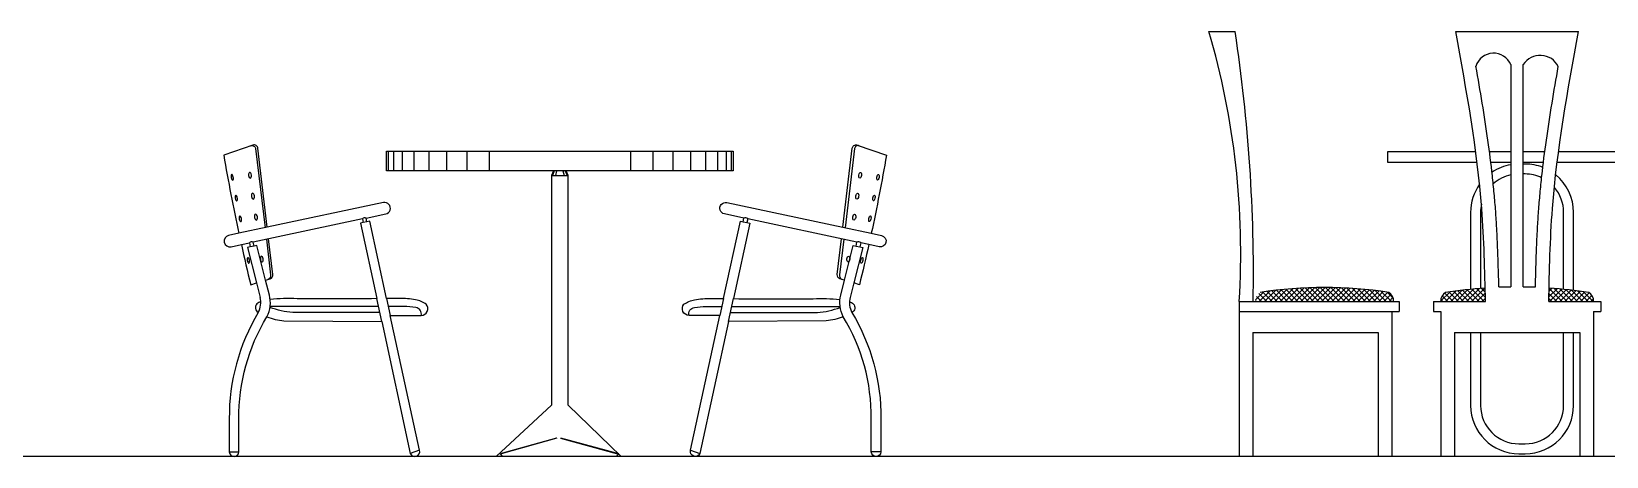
# Model space of a CAD drawing. Header units: inches. Extents: x 10 to 52.5, y 12.2 to 37.
# Drawn here: x 44.766 to 48.855, y 23.197 to 24.302 of the extents above; entities that cross this region are included whole.
import ezdxf

# ---------------------------------------------------------------- set-up
doc = ezdxf.new("R2010")
doc.units = ezdxf.units.IN
doc.header["$MEASUREMENT"] = 0
doc.layers.add('02', color=2, linetype='Continuous')
doc.layers.add('1', color=1, linetype='Continuous')

msp = doc.modelspace()

# ---------------------------------------------------------------- linework, layer by layer
at = {"layer": '02'}
for p, q in [((47.8234, 24.3013), (47.8914, 24.3013)), ((48.4641, 24.3013), (48.7828, 24.3013)), ((48.607, 24.2155), (48.607, 23.6382)), ((48.6392, 23.6382), (48.6392, 24.2155)), ((45.6878, 23.9398), (45.6878, 23.9906)), ((45.6878, 23.9906), (46.5878, 23.9906)), ((45.6924, 23.9906), (45.6924, 23.9398)), ((45.706, 23.9906), (45.706, 23.9398)), ((45.7284, 23.9906), (45.7284, 23.9398)), ((45.7593, 23.9906), (45.7593, 23.9398)), ((45.798, 23.9906), (45.798, 23.9398)), ((45.844, 23.9906), (45.844, 23.9398)), ((45.8965, 23.9906), (45.8965, 23.9398)), ((45.9545, 23.9906), (45.9545, 23.9398)), ((46.3211, 23.9906), (46.3211, 23.9398)), ((46.3791, 23.9906), (46.3791, 23.9398)), ((46.4316, 23.9906), (46.4316, 23.9398)), ((46.4776, 23.9906), (46.4776, 23.9398)), ((46.5163, 23.9906), (46.5163, 23.9398)), ((46.5472, 23.9906), (46.5472, 23.9398)), ((46.5696, 23.9906), (46.5696, 23.9398)), ((46.5832, 23.9906), (46.5832, 23.9398)), ((46.5878, 23.9906), (46.5878, 23.9398)), ((48.2878, 23.9895), (48.5159, 23.9895)), ((48.2878, 23.9611), (48.2878, 23.9895)), ((48.5516, 23.9895), (48.607, 23.9895)), ((48.6392, 23.9895), (48.6953, 23.9895)), ((48.731, 23.9895), (49.1669, 23.9895)), ((46.5878, 23.9398), (45.6878, 23.9398)), ((46.1214, 23.9398), (46.116, 23.9275)), ((46.116, 23.9275), (46.116, 23.3303)), ((46.116, 23.9275), (46.1597, 23.9275)), ((46.1237, 23.9398), (46.119, 23.9275)), ((46.1297, 23.9398), (46.1267, 23.9275)), ((46.146, 23.9398), (46.149, 23.9275)), ((46.152, 23.9398), (46.1567, 23.9275)), ((46.1597, 23.9275), (46.1544, 23.9398)), ((46.1597, 23.3303), (46.1597, 23.9275)), ((48.5196, 23.9611), (48.2878, 23.9611)), ((48.607, 23.9611), (48.5552, 23.9611)), ((48.6917, 23.9611), (48.6392, 23.9611)), ((48.6444, 23.957), (48.6392, 23.957)), ((48.6444, 23.9313), (48.6392, 23.9313)), ((49.1706, 23.9611), (48.7274, 23.9611)), ((45.6256, 23.8147), (45.3419, 23.7543)), ((45.6374, 23.8073), (45.6276, 23.8052)), ((46.614, 23.8073), (46.6238, 23.8052)), ((48.5027, 23.8315), (48.5027, 23.6315)), ((48.5285, 23.8315), (48.5285, 23.6338)), ((48.7442, 23.6315), (48.7442, 23.8315)), ((48.7699, 23.6287), (48.7699, 23.8315)), ((45.3442, 23.7439), (45.3344, 23.7418)), ((46.9073, 23.7439), (46.917, 23.7418)), ((48.084, 23.6355), (48.0484, 23.5999)), ((48.0979, 23.6359), (48.0619, 23.5999)), ((48.1116, 23.6362), (48.0754, 23.5999)), ((48.1218, 23.5999), (48.0861, 23.6356)), ((48.1251, 23.6362), (48.0888, 23.5999)), ((48.1353, 23.5999), (48.0992, 23.636)), ((48.1385, 23.6361), (48.1023, 23.5999)), ((48.1487, 23.5999), (48.1125, 23.6362)), ((48.1517, 23.6359), (48.1158, 23.5999)), ((48.1622, 23.5999), (48.1259, 23.6362)), ((48.1648, 23.6354), (48.1292, 23.5999)), ((48.1757, 23.5999), (48.1395, 23.6361)), ((48.1891, 23.5999), (48.1533, 23.6358)), ((48.2026, 23.5999), (48.1672, 23.6353)), ((48.5759, 23.6382), (48.607, 23.6382)), ((48.6392, 23.6382), (48.671, 23.6382)), ((47.9022, 23.5999), (47.9022, 23.1977)), ((47.9022, 23.5999), (48.3175, 23.5999)), ((47.9467, 23.5999), (47.9444, 23.6022)), ((47.9654, 23.6247), (47.9445, 23.6038)), ((47.9601, 23.5999), (47.9472, 23.6129)), ((47.9736, 23.5999), (47.953, 23.6206)), ((47.981, 23.6268), (47.9541, 23.5999)), ((47.9871, 23.5999), (47.9628, 23.6243)), ((47.9964, 23.6288), (47.9676, 23.5999)), ((48.0006, 23.5999), (47.9745, 23.626)), ((48.0116, 23.6304), (47.9811, 23.5999)), ((48.014, 23.5999), (47.9864, 23.6275)), ((48.0265, 23.6319), (47.9945, 23.5999)), ((48.0275, 23.5999), (47.9984, 23.629)), ((48.0412, 23.6331), (48.008, 23.5999)), ((48.041, 23.5999), (48.0106, 23.6303)), ((48.0556, 23.6341), (48.0215, 23.5999)), ((48.0544, 23.5999), (48.0228, 23.6315)), ((48.0699, 23.6349), (48.035, 23.5999)), ((48.0679, 23.5999), (48.0352, 23.6326)), ((48.0814, 23.5999), (48.0477, 23.6336)), ((48.0948, 23.5999), (48.0604, 23.6344)), ((48.1083, 23.5999), (48.0732, 23.6351)), ((48.1777, 23.6349), (48.1427, 23.5999)), ((48.1904, 23.6342), (48.1562, 23.5999)), ((48.203, 23.6333), (48.1697, 23.5999)), ((48.2161, 23.5999), (48.1813, 23.6347)), ((48.2155, 23.6323), (48.1831, 23.5999)), ((48.2296, 23.5999), (48.1957, 23.6338)), ((48.2279, 23.6312), (48.1966, 23.5999)), ((48.2401, 23.63), (48.2101, 23.5999)), ((48.243, 23.5999), (48.2102, 23.6328)), ((48.2522, 23.6286), (48.2235, 23.5999)), ((48.2565, 23.5999), (48.225, 23.6315)), ((48.2642, 23.6271), (48.237, 23.5999)), ((48.27, 23.5999), (48.2399, 23.63)), ((48.276, 23.6255), (48.2505, 23.5999)), ((48.2834, 23.5999), (48.2552, 23.6282)), ((48.2878, 23.6237), (48.264, 23.5999)), ((48.2969, 23.5999), (48.2706, 23.6262)), ((48.2961, 23.6186), (48.2774, 23.5999)), ((48.3016, 23.6087), (48.2864, 23.624)), ((48.3011, 23.6102), (48.2909, 23.5999)), ((48.3175, 23.5999), (48.3175, 23.5742)), ((48.4061, 23.5999), (48.5414, 23.5999)), ((48.4061, 23.5999), (48.4061, 23.5742)), ((48.4496, 23.6252), (48.4249, 23.6005)), ((48.4304, 23.5999), (48.4253, 23.6051)), ((48.4439, 23.5999), (48.4289, 23.6149)), ((48.4574, 23.5999), (48.4353, 23.622)), ((48.4652, 23.6273), (48.4379, 23.5999)), ((48.4708, 23.5999), (48.4461, 23.6247)), ((48.4806, 23.6292), (48.4513, 23.5999)), ((48.4843, 23.5999), (48.4579, 23.6263)), ((48.4957, 23.6308), (48.4648, 23.5999)), ((48.4978, 23.5999), (48.4698, 23.6279)), ((48.5106, 23.6323), (48.4783, 23.5999)), ((48.5112, 23.5999), (48.4819, 23.6293)), ((48.5254, 23.6335), (48.4918, 23.5999)), ((48.5247, 23.5999), (48.494, 23.6306)), ((48.5399, 23.6346), (48.5052, 23.5999)), ((48.5382, 23.5999), (48.5062, 23.6319)), ((48.5411, 23.6105), (48.5186, 23.633)), ((48.5409, 23.6221), (48.5187, 23.5999)), ((48.5408, 23.6242), (48.5311, 23.634)), ((48.5412, 23.6089), (48.5322, 23.5999)), ((48.7056, 23.5999), (48.8408, 23.5999)), ((48.7133, 23.5999), (48.7057, 23.6075)), ((48.727, 23.6331), (48.7058, 23.612)), ((48.7268, 23.5999), (48.706, 23.6207)), ((48.7145, 23.6341), (48.7061, 23.6257)), ((48.7402, 23.5999), (48.7063, 23.6338)), ((48.7393, 23.632), (48.7073, 23.5999)), ((48.7537, 23.5999), (48.72, 23.6337)), ((48.7516, 23.6308), (48.7207, 23.5999)), ((48.7637, 23.6295), (48.7342, 23.5999)), ((48.7672, 23.5999), (48.7347, 23.6324)), ((48.7758, 23.628), (48.7477, 23.5999)), ((48.7806, 23.5999), (48.7496, 23.631)), ((48.7877, 23.6265), (48.7612, 23.5999)), ((48.7941, 23.5999), (48.7647, 23.6293)), ((48.7995, 23.6248), (48.7746, 23.5999)), ((48.8076, 23.5999), (48.78, 23.6275)), ((48.8108, 23.6227), (48.7881, 23.5999)), ((48.8211, 23.5999), (48.7956, 23.6254)), ((48.8175, 23.6158), (48.8016, 23.5999)), ((48.8215, 23.6064), (48.815, 23.5999)), ((48.8408, 23.5999), (48.8408, 23.5742)), ((47.9022, 23.5742), (48.3175, 23.5742)), ((48.2982, 23.5742), (48.2982, 23.1977)), ((48.4061, 23.5742), (48.4255, 23.5742)), ((48.4255, 23.5742), (48.4255, 23.1977)), ((48.8215, 23.5742), (48.8215, 23.1977)), ((48.8215, 23.5742), (48.8408, 23.5742)), ((47.9376, 23.5195), (47.9376, 23.1977)), ((47.9376, 23.5195), (48.2628, 23.5195)), ((48.2628, 23.5195), (48.2628, 23.1977)), ((48.4609, 23.5195), (48.4609, 23.1977)), ((48.4609, 23.5195), (48.7861, 23.5195)), ((48.5027, 23.5195), (48.5027, 23.3298)), ((48.5285, 23.5195), (48.5285, 23.3298)), ((48.7442, 23.3298), (48.7442, 23.5195)), ((48.7699, 23.3298), (48.7699, 23.5195)), ((48.7861, 23.5195), (48.7861, 23.1977)), ((46.1297, 23.2447), (45.9829, 23.2043)), ((46.1303, 23.2447), (45.9859, 23.2043)), ((46.14, 23.2447), (46.2879, 23.2043)), ((46.2909, 23.2043), (46.1407, 23.2447)), ((48.6283, 23.23), (48.6444, 23.23)), ((45.2799, 23.209), (45.3049, 23.209)), ((45.7737, 23.2132), (45.7499, 23.2049)), ((45.9829, 23.2043), (45.9882, 23.1977)), ((46.2856, 23.1977), (46.2909, 23.2043)), ((46.4777, 23.2132), (46.5015, 23.2049)), ((46.9716, 23.209), (46.9466, 23.209)), ((48.6283, 23.2042), (48.6444, 23.2042))]:
    msp.add_line(p, q, dxfattribs=at)
for points in [[(45.6354, 23.8168), (45.6861, 23.8276, 1), (45.6799, 23.857), (45.3785, 23.7928), (45.3543, 23.9981, 0.467293), (45.3414, 24.0065), (45.2654, 23.9801, 0.010554), (45.3048, 23.7771), (45.2782, 23.7714, 1), (45.2844, 23.7421), (45.3112, 23.7478, 0.005467), (45.3356, 23.6435), (45.3503, 23.648), (45.3598, 23.6105, -0.049874)], [(45.3359, 24.0046, -0.475275), (45.3483, 23.9974), (45.3726, 23.7915)], [(46.6161, 23.8168), (46.5653, 23.8276, -1), (46.5716, 23.857), (46.8729, 23.7928), (46.8972, 23.9981, -0.467293), (46.91, 24.0065), (46.986, 23.9801, -0.010554), (46.9467, 23.7771), (46.9733, 23.7714, -1), (46.967, 23.7421), (46.9403, 23.7478, -0.005467), (46.9159, 23.6435), (46.9011, 23.648), (46.8916, 23.6105, 0.186012), (46.8964, 23.5713)], [(46.9156, 24.0046, 0.475275), (46.9031, 23.9974), (46.8788, 23.7915)], [(45.3614, 23.5997, 0.053834), (45.3516, 23.5937, 0.497608), (45.3551, 23.5713, 0.138413), (45.2799, 23.2947), (45.2799, 23.209, 0.960405), (45.3049, 23.209), (45.3049, 23.2949, -0.13927), (45.3776, 23.5604, 0.071472), (45.4218, 23.5498), (45.6756, 23.5481), (45.7499, 23.2049, 0.953243), (45.7737, 23.2132), (45.6978, 23.5638), (45.778, 23.5638, 0.630823), (45.7914, 23.5929, 0.105239), (45.7636, 23.6041, 0.049539), (45.721, 23.6077, 0.000488), (45.6883, 23.6075), (45.6447, 23.8089), (45.6374, 23.8073), (45.6354, 23.8168)], [(45.6256, 23.8147), (45.6276, 23.8052), (45.6203, 23.8036), (45.6628, 23.6073, -0.003687), (45.5501, 23.607), (45.4559, 23.607, 0.035761), (45.3861, 23.605, 0.037106)], [(46.89, 23.5997, -0.053834), (46.8998, 23.5937, -0.497608), (46.8964, 23.5713, -0.138413), (46.9716, 23.2947), (46.9716, 23.209, -0.960405), (46.9466, 23.209), (46.9466, 23.2949, 0.13927), (46.8739, 23.5604, -0.071472), (46.8296, 23.5498), (46.5758, 23.5481), (46.5015, 23.2049, -0.953243), (46.4777, 23.2132), (46.5536, 23.5638), (46.4735, 23.5638, -0.630823), (46.4601, 23.5929, -0.105239), (46.4878, 23.6041, -0.049539), (46.5304, 23.6077, -0.000488), (46.5631, 23.6075), (46.6067, 23.8089), (46.614, 23.8073), (46.6161, 23.8168)], [(46.9095, 23.7543), (46.6259, 23.8147), (46.6238, 23.8052), (46.6311, 23.8036), (46.5886, 23.6073, 0.003687), (46.7014, 23.607), (46.7956, 23.607, -0.035761), (46.8653, 23.605, -0.037106)], [(45.3841, 23.6167), (45.3743, 23.6554), (45.386, 23.6591, 0.361738), (45.393, 23.6698), (45.382, 23.7629)], [(45.3761, 23.7616), (45.3871, 23.6691, -0.378362), (45.3804, 23.6573)], [(46.8739, 23.5604, -0.183034), (46.8674, 23.6167), (46.8772, 23.6554), (46.8654, 23.6591, -0.361738), (46.8584, 23.6698), (46.8694, 23.7629)], [(46.8753, 23.7616), (46.8644, 23.6691, 0.378362), (46.871, 23.6573)], [(45.3776, 23.5604, 0.183034), (45.3841, 23.6167)], [(45.6706, 23.5714), (45.4448, 23.5714, -0.07286), (45.3855, 23.5844, -0.07286)], [(45.778, 23.5638, 0.474436), (45.7639, 23.5839, 0.048517), (45.7332, 23.5873), (45.6927, 23.5873)], [(46.4735, 23.5638, -0.474436), (46.4875, 23.5839, -0.048517), (46.5182, 23.5873), (46.5587, 23.5873)], [(46.5809, 23.5714), (46.8067, 23.5714, 0.07286), (46.8659, 23.5844, 0.07286)]]:
    msp.add_lwpolyline(points, format="xyb", dxfattribs=at)
for points in [[(45.3785, 23.7928), (45.3048, 23.7771)], [(46.8729, 23.7928), (46.9467, 23.7771)], [(45.3112, 23.7478), (45.3321, 23.7522), (45.3344, 23.7418), (45.3271, 23.7402), (45.3503, 23.648)], [(45.3743, 23.6554), (45.3515, 23.7455), (45.3442, 23.7439), (45.3419, 23.7543)], [(46.8772, 23.6554), (46.8999, 23.7455), (46.9073, 23.7439), (46.9095, 23.7543)], [(46.9403, 23.7478), (46.9193, 23.7522), (46.917, 23.7418), (46.9244, 23.7402), (46.9011, 23.648)], [(45.6756, 23.5481), (45.6628, 23.6073)], [(45.6883, 23.6075), (45.6978, 23.5638)], [(46.5631, 23.6075), (46.5536, 23.5638)], [(46.5758, 23.5481), (46.5886, 23.6073)], [(45.6671, 23.5873), (45.3859, 23.5873)], [(46.5843, 23.5873), (46.8655, 23.5873)], [(46.116, 23.3303), (45.9737, 23.1977)], [(46.1597, 23.3303), (46.296, 23.1977)]]:
    msp.add_lwpolyline(points, dxfattribs=at)
for centre, radius, start, end in [((45.8445, 23.7239), 2.0614, 356.5538, 16.2792), ((43.6929, 23.6687), 4.2459, 359.072, 8.5678), ((48.5625, 24.1972), 0.0481, 22.3881, 163.2435), ((48.6834, 24.1872), 0.0525, 26.4274, 147.3086), ((48.6283, 23.8315), 0.1256, 99.7453, 123.9004), ((48.6283, 23.8315), 0.0998, 102.2953, 132.0024), ((48.6444, 23.8315), 0.1256, 68.6153, 90), ((48.6444, 23.8315), 0.0998, 64.6365, 90), ((48.6444, 23.8315), 0.1256, 0, 50.9019), ((48.6283, 23.8315), 0.1256, 144.5252, 180), ((48.6444, 23.8315), 0.0998, 0, 40.6404), ((48.6283, 23.8315), 0.0998, 167.6268, 180), ((45.6318, 23.8097), 0.00794, 62.9998, 141.0368), ((46.6197, 23.8097), 0.00794, 38.9632, 117.0002), ((45.3383, 23.7473), 0.00794, 62.9998, 141.0368), ((46.9131, 23.7473), 0.00794, 38.9632, 117.0002), ((48.1235, 22.5498), 1.0864, 81.1548, 98.8452), ((45.3065, 23.5971), 0.055, 332.0241, 14.1731), ((48.2761, 23.601), 0.0266, 357.8142, 57.0729), ((48.4516, 23.601), 0.0266, 122.9271, 182.1858), ((48.6235, 22.4024), 1.2351, 93.8476, 98.6798), ((48.6235, 22.4024), 1.2351, 81.3202, 86.1524), ((48.7954, 23.601), 0.0266, 357.8142, 57.0729), ((48.6283, 23.3298), 0.1256, 180, 270), ((48.6283, 23.3298), 0.0998, 180, 270), ((48.6444, 23.3298), 0.1256, 270, 0), ((48.6444, 23.3298), 0.0998, 270, 0)]:
    msp.add_arc(centre, radius, start, end, dxfattribs=at)
at = {"layer": '02', "extrusion": (0, 0, -1)}
for centre, major_axis, ratio in [((45.2875, 23.9227), (0.00143, -0.00736), 0.366667), ((45.3337, 23.928), (0.00104, -0.00743), 0.5), ((45.3413, 23.8736), (0.00104, -0.00743), 0.5), ((45.298, 23.8687), (0.00143, -0.00736), 0.366667), ((45.3085, 23.8148), (0.00143, -0.00736), 0.366667), ((45.349, 23.8191), (0.00104, -0.00743), 0.5), ((45.3643, 23.7102), (0.00104, -0.00743), 0.5), ((45.3294, 23.7068), (0.00143, -0.00736), 0.366667)]:
    msp.add_ellipse(centre, major_axis=major_axis, ratio=ratio, dxfattribs=at)
at = {"layer": '02'}
for centre, major_axis, ratio in [((46.9178, 23.928), (-0.00104, -0.00743), 0.5), ((46.964, 23.9227), (-0.00143, -0.00736), 0.366667), ((46.9101, 23.8736), (-0.00104, -0.00743), 0.5), ((46.9535, 23.8687), (-0.00143, -0.00736), 0.366667), ((46.9024, 23.8191), (-0.00104, -0.00743), 0.5), ((46.943, 23.8148), (-0.00143, -0.00736), 0.366667), ((46.8871, 23.7102), (-0.00104, -0.00743), 0.5), ((46.922, 23.7068), (-0.00143, -0.00736), 0.366667)]:
    msp.add_ellipse(centre, major_axis=major_axis, ratio=ratio, dxfattribs=at)
for points in [[(48.5414, 23.5999), (48.5317, 23.8412), (48.4641, 24.3013)], [(48.7056, 23.5999), (48.7152, 23.8412), (48.7828, 24.3013)]]:
    msp.add_spline(points, degree=3, dxfattribs=at)
for points, knots in [([(48.5759, 23.6382), (48.5757, 23.6504), (48.5754, 23.6625), (48.5745, 23.6942), (48.5739, 23.7138), (48.5724, 23.7523), (48.5716, 23.7712), (48.5697, 23.8049), (48.5688, 23.8196), (48.5672, 23.842), (48.5666, 23.8498), (48.5653, 23.8652), (48.5646, 23.8729), (48.5625, 23.8961), (48.5609, 23.9115), (48.5558, 23.9576), (48.5519, 23.9882), (48.5386, 24.0832), (48.5278, 24.1473), (48.5164, 24.2111)], [37.45212, 37.45212, 37.45212, 37.45212, 73.754337, 73.754337, 132.02376, 132.02376, 188.332818, 188.332818, 231.949599, 231.949599, 254.881844, 254.881844, 277.814089, 277.814089, 323.678578, 323.678578, 415.407557, 415.407557, 608.719174, 608.719174, 608.719174, 608.719174]), ([(48.671, 23.6382), (48.6713, 23.6504), (48.6716, 23.6625), (48.6724, 23.6942), (48.673, 23.7138), (48.6745, 23.7523), (48.6754, 23.7712), (48.6772, 23.8049), (48.6781, 23.8196), (48.6798, 23.842), (48.6804, 23.8498), (48.6816, 23.8652), (48.6823, 23.8729), (48.6844, 23.8961), (48.686, 23.9115), (48.6911, 23.9576), (48.695, 23.9882), (48.7084, 24.0831), (48.7191, 24.1469), (48.7304, 24.2105)], [37.45212, 37.45212, 37.45212, 37.45212, 73.754337, 73.754337, 132.02376, 132.02376, 188.332818, 188.332818, 231.949599, 231.949599, 254.881844, 254.881844, 277.814089, 277.814089, 323.678578, 323.678578, 415.407557, 415.407557, 608.179853, 608.179853, 608.179853, 608.179853])]:
    msp.add_open_spline(points, degree=3, knots=knots, dxfattribs=at)
at = {"layer": '1'}
msp.add_line((32.3342, 23.1977), (52.1649, 23.1977), dxfattribs=at)

doc.saveas('drawing.dxf')
